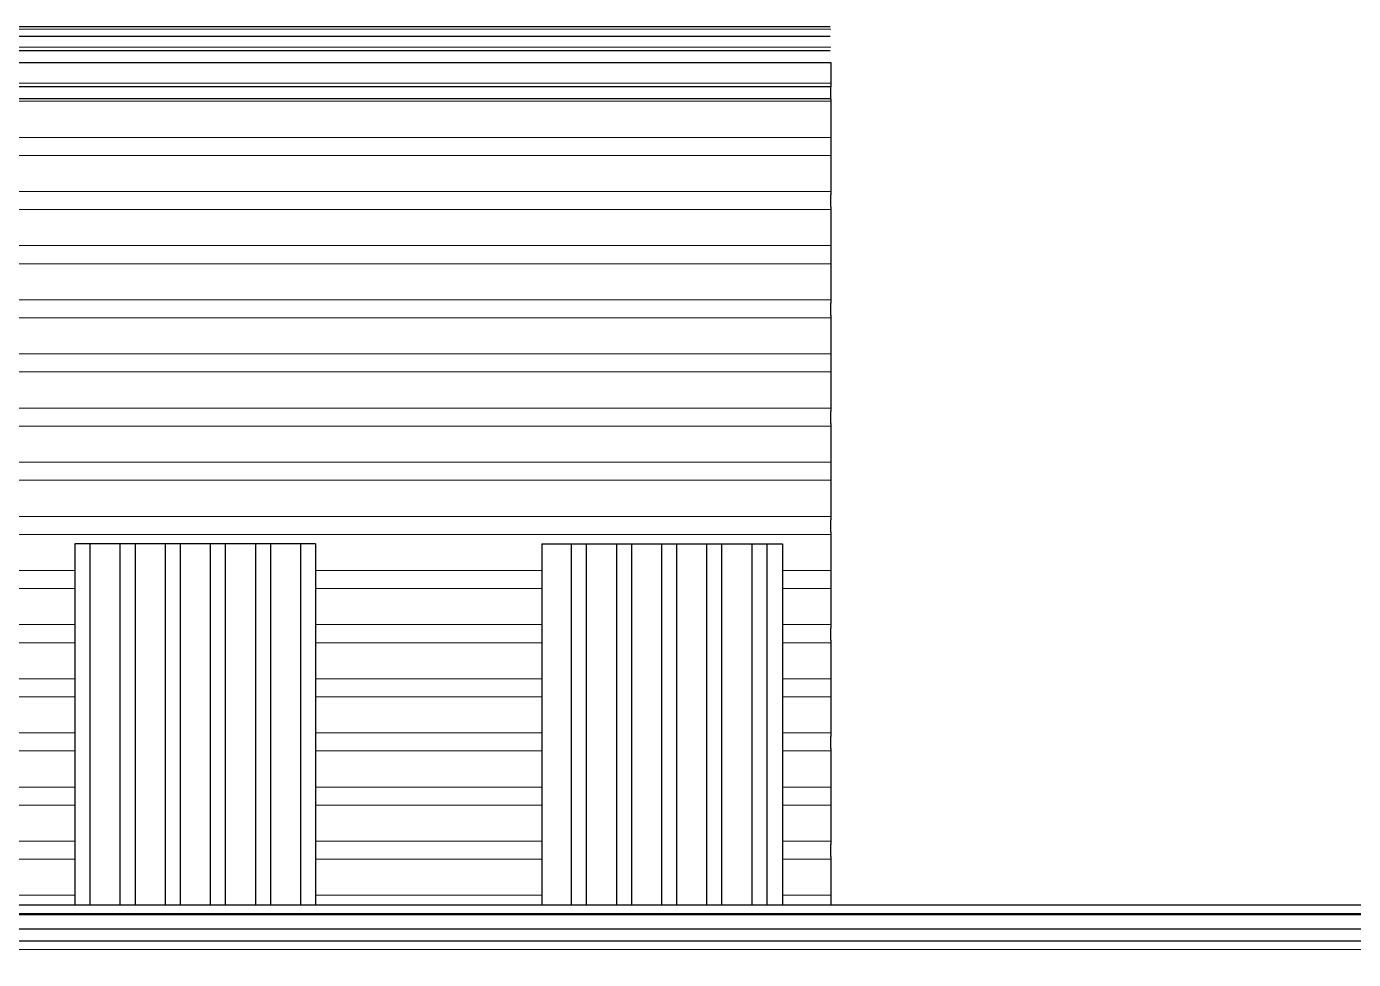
# Model space of a CAD drawing. Header units: inches. Extents: x 37.8 to 126.9, y 5.9 to 51.9.
# Drawn here: x 105.86 to 111.37, y 37.11 to 40.99 of the extents above; entities that cross this region are included whole.
import ezdxf

# ---------------------------------------------------------------- set-up
doc = ezdxf.new("R2010")
doc.units = ezdxf.units.IN
doc.header["$MEASUREMENT"] = 0
doc.layers.add('LAYER1', color=8, linetype='Continuous', lineweight=9)

msp = doc.modelspace()

# ---------------------------------------------------------------- hatches: boundary and pattern name
h = msp.add_hatch()
h.set_pattern_fill('ANSI32', color=0, scale=0.5, angle=45)
h.set_pattern_definition([(90, (290.93332, 359.28142), (-0.1875, 0), []), (90, (290.99582, 359.34392), (-0.1875, 0), [])])
h.paths.add_polyline_path([(108.99803, 38.44228), (108.99803, 38.49228), (108.99803, 38.84228), (107.99803, 38.84228), (107.99803, 38.49228), (107.99803, 38.44228), (107.99803, 38.04228), (107.99803, 37.99228), (107.99803, 37.59228), (107.99803, 37.54228), (107.99803, 37.34228), (108.99803, 37.34228), (108.99803, 37.54228), (108.99803, 37.59228), (108.99803, 37.99228), (108.99803, 38.04228)])
h.paths.add_polyline_path([(107.05653, 38.44228), (107.05653, 38.49228), (107.05653, 38.84228), (106.05653, 38.84228), (106.05653, 38.49228), (106.05653, 38.44228), (106.05653, 38.04228), (106.05653, 37.99228), (106.05653, 37.59228), (106.05653, 37.54228), (106.05653, 37.34228), (107.05653, 37.34228), (107.05653, 37.54228), (107.05653, 37.59228), (107.05653, 37.99228), (107.05653, 38.04228)])
at = {"layer": 'LAYER1', "true_color": 0xc2b093}
h = msp.add_hatch(dxfattribs=at)
h.set_pattern_fill('ANSI32', color=253, scale=0.6, angle=135)
h.set_pattern_definition([(180, (290.93332, 359.28142), (-1e-17, -0.225), []), (180, (290.85832, 359.35642), (-1e-17, -0.225), [])])
h.paths.add_polyline_path([(106.05653, 37.34228), (106.05653, 37.54228), (106.05653, 37.59228), (106.05653, 37.99228), (106.05653, 38.04228), (106.05653, 38.44228), (106.05653, 38.49228), (106.05653, 38.84228), (107.05653, 38.84228), (107.05653, 38.49228), (107.05653, 38.44228), (107.05653, 38.04228), (107.05653, 37.99228), (107.05653, 37.59228), (107.05653, 37.54228), (107.05653, 37.34228)], flags=16)
h.paths.add_polyline_path([(107.99803, 37.34228), (107.99803, 37.54228), (107.99803, 37.59228), (107.99803, 37.99228), (107.99803, 38.04228), (107.99803, 38.44228), (107.99803, 38.49228), (107.99803, 38.84228), (108.99803, 38.84228), (108.99803, 38.49228), (108.99803, 38.44228), (108.99803, 38.04228), (108.99803, 37.99228), (108.99803, 37.59228), (108.99803, 37.54228), (108.99803, 37.34228)], flags=16)
h.paths.add_polyline_path([(116.59064, 26.14228), (116.59064, 26.94228), (117.19803, 26.94228), (117.19803, 26.14228)])
h.paths.add_polyline_path([(117.39803, 37.34228), (109.19803, 37.34228), (109.19803, 40.69228), (109.19803, 40.99228), (104.09803, 40.99228), (104.09803, 37.34228), (102.15807, 37.34228), (102.15807, 20.54228), (107.51799, 20.54228), (107.51799, 22.74228), (108.71799, 22.74228), (108.71799, 20.54228), (108.91799, 20.54228), (108.91799, 22.74228), (112.11799, 22.74228), (112.11799, 20.54228), (117.39803, 20.54228)])

# ---------------------------------------------------------------- linework, layer by layer
for p, q in [((104.09803, 40.99228), (109.19509, 40.99228)), ((104.09803, 40.95228), (109.19529, 40.95228)), ((104.09803, 40.89228), (109.19559, 40.89228)), ((104.09803, 40.84228), (109.19803, 40.84228)), ((109.19803, 40.84228), (109.19803, 40.74228)), ((109.19803, 40.74228), (104.09803, 40.74228)), ((109.19803, 40.69228), (104.09803, 40.69228)), ((109.19803, 40.69228), (109.19803, 40.74228)), ((109.19803, 40.69228), (109.19803, 40.29228)), ((109.19803, 40.24228), (109.19803, 40.29228)), ((109.19803, 40.24228), (109.19803, 39.84228)), ((109.19803, 39.79228), (109.19803, 39.84228)), ((109.19803, 39.79228), (109.19803, 39.39228)), ((109.19803, 39.34228), (109.19803, 39.39228)), ((109.19803, 39.34228), (109.19803, 38.94228)), ((109.19803, 38.89228), (109.19803, 38.94228)), ((109.19803, 38.89228), (109.19803, 38.49228)), ((106.05653, 38.84228), (106.05653, 38.49228)), ((107.05653, 38.84228), (106.05653, 38.84228)), ((107.05653, 38.84228), (107.05653, 38.49228)), ((107.99803, 38.84228), (107.99803, 38.49228)), ((107.99803, 38.84228), (108.99803, 38.84228)), ((108.99803, 38.84228), (108.99803, 38.49228)), ((106.05653, 38.49228), (106.05653, 38.44228)), ((107.05653, 38.49228), (107.05653, 38.44228)), ((107.99803, 38.49228), (107.99803, 38.44228)), ((108.99803, 38.49228), (108.99803, 38.44228)), ((109.19803, 38.44228), (109.19803, 38.49228)), ((106.05653, 38.44228), (106.05653, 38.04228)), ((107.05653, 38.44228), (107.05653, 38.04228)), ((107.99803, 38.44228), (107.99803, 38.04228)), ((108.99803, 38.44228), (108.99803, 38.04228)), ((109.19803, 38.44228), (109.19803, 38.04228)), ((106.05653, 38.04228), (106.05653, 37.99228)), ((106.05653, 37.99228), (106.05653, 37.59228)), ((107.05653, 38.04228), (107.05653, 37.99228)), ((107.05653, 37.99228), (107.05653, 37.59228)), ((107.99803, 38.04228), (107.99803, 37.99228)), ((107.99803, 37.99228), (107.99803, 37.59228)), ((108.99803, 38.04228), (108.99803, 37.99228)), ((108.99803, 37.99228), (108.99803, 37.59228)), ((109.19803, 37.99228), (109.19803, 38.04228)), ((109.19803, 37.99228), (109.19803, 37.59228)), ((106.05653, 37.59228), (106.05653, 37.54228)), ((107.05653, 37.59228), (107.05653, 37.54228)), ((107.99803, 37.59228), (107.99803, 37.54228)), ((108.99803, 37.59228), (108.99803, 37.54228)), ((109.19803, 37.54228), (109.19803, 37.59228)), ((106.05653, 37.54228), (106.05653, 37.34228)), ((107.05653, 37.54228), (107.05653, 37.34228)), ((107.99803, 37.54228), (107.99803, 37.34228)), ((108.99803, 37.54228), (108.99803, 37.34228)), ((109.19803, 37.54228), (109.19803, 37.34228)), ((102.15803, 37.34228), (116.78803, 37.34228)), ((102.15803, 37.30228), (117.39803, 37.30228)), ((102.15803, 37.24228), (117.39803, 37.24228)), ((102.15803, 37.19228), (117.39803, 37.19228))]:
    msp.add_line(p, q)

doc.saveas('drawing.dxf')
